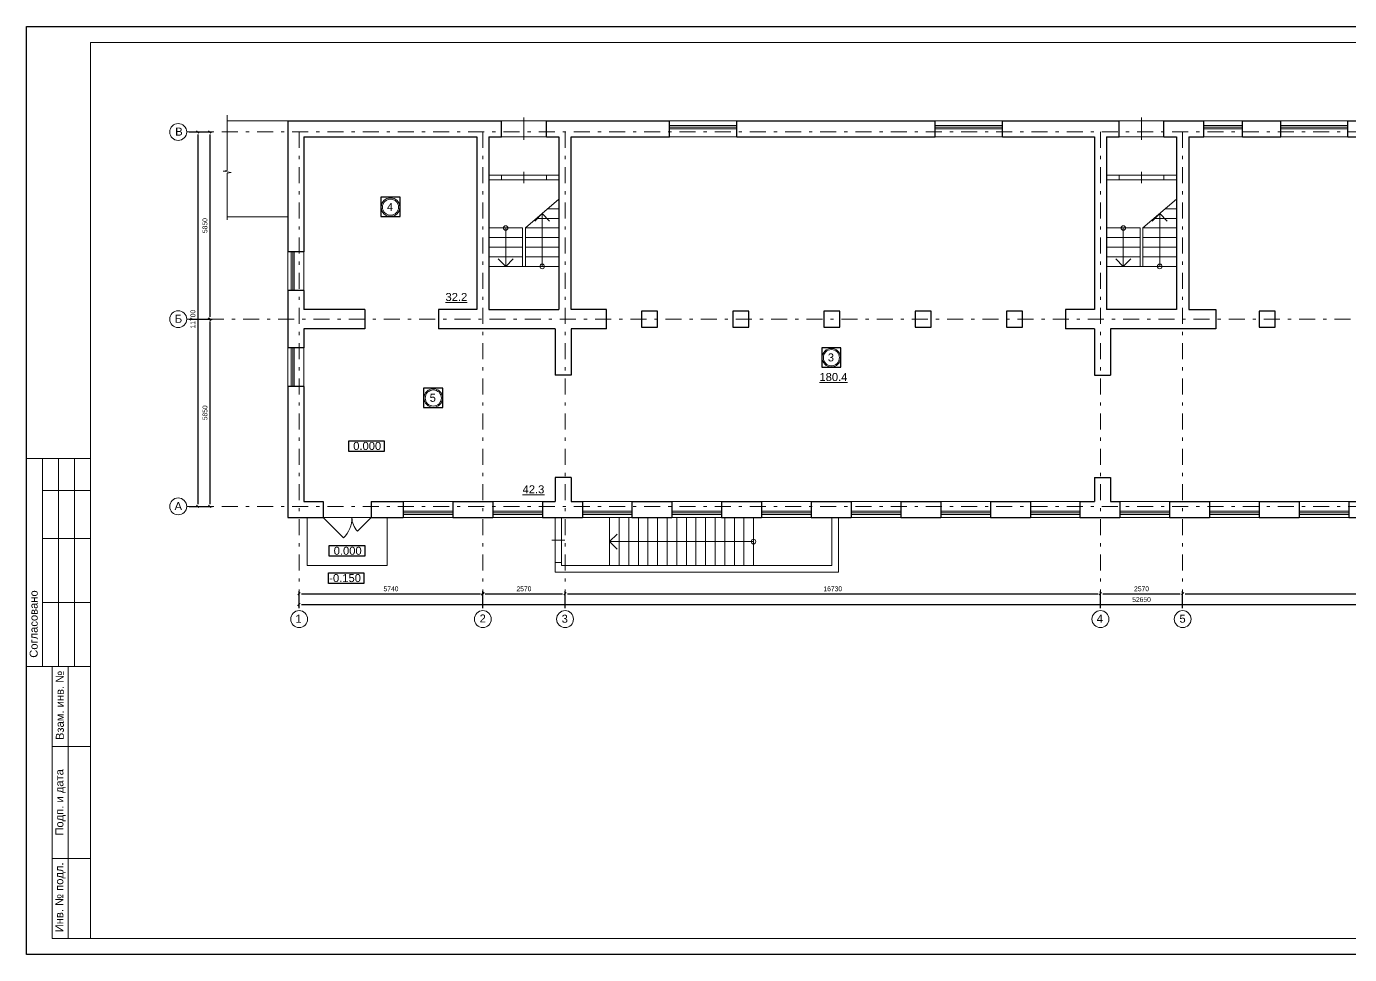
# Model space of a CAD drawing. Header units: metres. Extents: x 0 to 82, y 0 to 29.
# Drawn here: x 0 to 41.35, y 0 to 29 of the extents above; entities that cross this region are included whole.
import ezdxf
from ezdxf.enums import TextEntityAlignment as Align

# ---------------------------------------------------------------- set-up
doc = ezdxf.new("R2010")
doc.units = ezdxf.units.M
doc.header["$MEASUREMENT"] = 0
doc.linetypes.add('( Dashdot )', pattern=[1.001, 0.5, -0.25, 0.001, -0.25])
doc.linetypes.add('DGN Style 3', pattern=[55.399213, 39.570866, -15.828346])
doc.layers.get('Defpoints').update_dxf_attribs({"lineweight": 0})
doc.layers.add('Level 50', color=7, linetype='Continuous', lineweight=0)
doc.layers.add('Level 63', color=7, linetype='Continuous', lineweight=0)
doc.layers.add('YOLO_FRAME', color=1, linetype='Continuous')
doc.layers.add('YOLO_TABLE', color=1, linetype='Continuous')
doc.styles.get("Standard").update_dxf_attribs({"font": 'times.ttf'})
doc.styles.add('Style-Arial', font='arial.ttf')
doc.dimstyles.get("Standard").update_dxf_attribs({"dimtxt": 0.18, "dimasz": 0.18, "dimexe": 0.18, "dimexo": 0.0625, "dimgap": 0.09, "dimtad": 0, "dimtih": 1, "dimtoh": 1, "dimdec": 4, "dimzin": 0, "dimdsep": 46, "dimtxsty": 'STANDARD', "dimcen": 0.09, "dimadec": 0, "dimazin": 0, "dimtfac": 1, "dimtdec": 4, "dimtofl": 0, "dimtmove": 0, "dimatfit": 3, "dimfxl": 1, "dimtolj": 1, "dimtzin": 0, "dimarcsym": 0})

# ---------------------------------------------------------------- blocks, each defined once
blk = doc.blocks.new('_Oblique-1')
at = {"color": 0, "linetype": 'ByBlock', "lineweight": -2}
blk.add_line((0.5, 0.5), (-0.5, -0.5), dxfattribs=at)
blk = doc.blocks.new('*D37')
at = {"color": 0, "linetype": 'Continuous', "lineweight": -2, "transparency": 16777216}
for p, q in [((5.082, 25.703), (5.428, 25.703)), ((5.353, 25.628), (5.353, 14.078)), ((5.082, 14.003), (5.428, 14.003))]:
    blk.add_line(p, q, dxfattribs=at)
at = {"layer": 'Defpoints', "color": 0, "linetype": 'Continuous', "transparency": 16777216}
for p in [(5.007, 25.703), (5.007, 14.003), (5.353, 14.003)]:
    blk.add_point(p, dxfattribs=at)
at = {"color": 0, "linetype": 'Continuous', "lineweight": -2, "transparency": 16777216, "xscale": 0.075, "yscale": 0.075, "zscale": 0.075}
for p, rotation in [((5.353, 25.703), 90), ((5.353, 14.003), 270)]:
    blk.add_blockref('_Oblique-1', p, dxfattribs=dict(at, rotation=rotation))
at = {"color": 0, "linetype": 'Continuous', "lineweight": 0, "transparency": 16777216, "insert": (5.202, 19.853), "char_height": 0.15, "attachment_point": 5, "rotation": 90, "style": 'Style-Arial'}
blk.add_mtext('\\A1;11700', dxfattribs=at)
blk = doc.blocks.new('*D38')
at = {"color": 0, "linetype": 'Continuous', "lineweight": -2, "transparency": 16777216}
for p, q in [((5.082, 25.703), (5.804, 25.703)), ((5.729, 25.628), (5.729, 19.928)), ((5.082, 19.853), (5.804, 19.853))]:
    blk.add_line(p, q, dxfattribs=at)
at = {"layer": 'Defpoints', "color": 0, "linetype": 'Continuous', "transparency": 16777216}
for p in [(5.007, 25.703), (5.007, 19.853), (5.729, 19.853)]:
    blk.add_point(p, dxfattribs=at)
at = {"color": 0, "linetype": 'Continuous', "lineweight": -2, "transparency": 16777216, "xscale": 0.075, "yscale": 0.075, "zscale": 0.075}
for p, rotation in [((5.729, 25.703), 90), ((5.729, 19.853), 270)]:
    blk.add_blockref('_Oblique-1', p, dxfattribs=dict(at, rotation=rotation))
at = {"color": 0, "linetype": 'Continuous', "lineweight": 0, "transparency": 16777216, "insert": (5.578, 22.778), "char_height": 0.15, "attachment_point": 5, "rotation": 90, "style": 'Style-Arial'}
blk.add_mtext('\\A1;5850', dxfattribs=at)
blk = doc.blocks.new('*D39')
at = {"color": 0, "linetype": 'Continuous', "lineweight": -2, "transparency": 16777216}
for p, q in [((8.521, 10.82), (8.521, 11.013)), ((8.596, 10.938), (61.096, 10.938)), ((61.171, 10.82), (61.171, 11.013))]:
    blk.add_line(p, q, dxfattribs=at)
at = {"layer": 'Defpoints', "color": 0, "linetype": 'Continuous', "transparency": 16777216}
for p in [(61.171, 10.938), (8.521, 10.745), (61.171, 10.745)]:
    blk.add_point(p, dxfattribs=at)
at = {"color": 0, "linetype": 'Continuous', "lineweight": -2, "transparency": 16777216, "xscale": 0.075, "yscale": 0.075, "zscale": 0.075, "rotation": 180}
blk.add_blockref('_Oblique-1', (8.521, 10.938), dxfattribs=at)
at = {"color": 0, "linetype": 'Continuous', "lineweight": -2, "transparency": 16777216, "xscale": 0.075, "yscale": 0.075, "zscale": 0.075}
blk.add_blockref('_Oblique-1', (61.171, 10.938), dxfattribs=at)
at = {"color": 0, "linetype": 'Continuous', "lineweight": 0, "transparency": 16777216, "insert": (34.846, 11.09), "char_height": 0.15, "attachment_point": 5, "style": 'Style-Arial'}
blk.add_mtext('\\A1;52650', dxfattribs=at)
blk = doc.blocks.new('*D40')
at = {"color": 0, "linetype": 'Continuous', "lineweight": -2, "transparency": 16777216}
for p, q in [((8.521, 10.82), (8.521, 11.35)), ((8.596, 11.275), (14.186, 11.275)), ((14.261, 10.82), (14.261, 11.35))]:
    blk.add_line(p, q, dxfattribs=at)
at = {"layer": 'Defpoints', "color": 0, "linetype": 'Continuous', "transparency": 16777216}
for p in [(14.261, 11.275), (8.521, 10.745), (14.261, 10.745)]:
    blk.add_point(p, dxfattribs=at)
at = {"color": 0, "linetype": 'Continuous', "lineweight": -2, "transparency": 16777216, "xscale": 0.075, "yscale": 0.075, "zscale": 0.075, "rotation": 180}
blk.add_blockref('_Oblique-1', (8.521, 11.275), dxfattribs=at)
at = {"color": 0, "linetype": 'Continuous', "lineweight": -2, "transparency": 16777216, "xscale": 0.075, "yscale": 0.075, "zscale": 0.075}
blk.add_blockref('_Oblique-1', (14.261, 11.275), dxfattribs=at)
at = {"color": 0, "linetype": 'Continuous', "lineweight": 0, "transparency": 16777216, "insert": (11.391, 11.427), "char_height": 0.15, "attachment_point": 5, "style": 'Style-Arial'}
blk.add_mtext('\\A1;5740', dxfattribs=at)
blk = doc.blocks.new('*D30')
at = {"color": 0, "linetype": 'Continuous', "lineweight": -2, "transparency": 16777216}
for p, q in [((5.082, 19.853), (5.804, 19.853)), ((5.729, 19.778), (5.729, 14.078)), ((5.082, 14.003), (5.804, 14.003))]:
    blk.add_line(p, q, dxfattribs=at)
at = {"layer": 'Defpoints', "color": 0, "linetype": 'Continuous', "transparency": 16777216}
for p in [(5.007, 19.853), (5.007, 14.003), (5.729, 14.003)]:
    blk.add_point(p, dxfattribs=at)
at = {"color": 0, "linetype": 'Continuous', "lineweight": -2, "transparency": 16777216, "xscale": 0.075, "yscale": 0.075, "zscale": 0.075}
for p, rotation in [((5.729, 19.853), 90), ((5.729, 14.003), 270)]:
    blk.add_blockref('_Oblique-1', p, dxfattribs=dict(at, rotation=rotation))
at = {"color": 0, "linetype": 'Continuous', "lineweight": 0, "transparency": 16777216, "insert": (5.578, 16.928), "char_height": 0.15, "attachment_point": 5, "rotation": 90, "style": 'Style-Arial'}
blk.add_mtext('\\A1;5850', dxfattribs=at)
blk = doc.blocks.new('*D31')
at = {"color": 0, "linetype": 'Continuous', "lineweight": -2, "transparency": 16777216}
for p, q in [((14.261, 10.82), (14.261, 11.35)), ((14.336, 11.275), (16.756, 11.275)), ((16.831, 10.82), (16.831, 11.35))]:
    blk.add_line(p, q, dxfattribs=at)
at = {"layer": 'Defpoints', "color": 0, "linetype": 'Continuous', "transparency": 16777216}
for p in [(16.831, 11.275), (14.261, 10.745), (16.831, 10.745)]:
    blk.add_point(p, dxfattribs=at)
at = {"color": 0, "linetype": 'Continuous', "lineweight": -2, "transparency": 16777216, "xscale": 0.075, "yscale": 0.075, "zscale": 0.075, "rotation": 180}
blk.add_blockref('_Oblique-1', (14.261, 11.275), dxfattribs=at)
at = {"color": 0, "linetype": 'Continuous', "lineweight": -2, "transparency": 16777216, "xscale": 0.075, "yscale": 0.075, "zscale": 0.075}
blk.add_blockref('_Oblique-1', (16.831, 11.275), dxfattribs=at)
at = {"color": 0, "linetype": 'Continuous', "lineweight": 0, "transparency": 16777216, "insert": (15.546, 11.427), "char_height": 0.15, "attachment_point": 5, "style": 'Style-Arial'}
blk.add_mtext('\\A1;2570', dxfattribs=at)
blk = doc.blocks.new('*D32')
at = {"color": 0, "linetype": 'Continuous', "lineweight": -2, "transparency": 16777216}
for p, q in [((16.831, 10.82), (16.831, 11.35)), ((16.906, 11.275), (33.486, 11.275)), ((33.561, 10.82), (33.561, 11.35))]:
    blk.add_line(p, q, dxfattribs=at)
at = {"layer": 'Defpoints', "color": 0, "linetype": 'Continuous', "transparency": 16777216}
for p in [(33.561, 11.275), (16.831, 10.745), (33.561, 10.745)]:
    blk.add_point(p, dxfattribs=at)
at = {"color": 0, "linetype": 'Continuous', "lineweight": -2, "transparency": 16777216, "xscale": 0.075, "yscale": 0.075, "zscale": 0.075, "rotation": 180}
blk.add_blockref('_Oblique-1', (16.831, 11.275), dxfattribs=at)
at = {"color": 0, "linetype": 'Continuous', "lineweight": -2, "transparency": 16777216, "xscale": 0.075, "yscale": 0.075, "zscale": 0.075}
blk.add_blockref('_Oblique-1', (33.561, 11.275), dxfattribs=at)
at = {"color": 0, "linetype": 'Continuous', "lineweight": 0, "transparency": 16777216, "insert": (25.196, 11.427), "char_height": 0.15, "attachment_point": 5, "style": 'Style-Arial'}
blk.add_mtext('\\A1;16730', dxfattribs=at)
blk = doc.blocks.new('*D33')
at = {"color": 0, "linetype": 'Continuous', "lineweight": -2, "transparency": 16777216}
for p, q in [((33.561, 10.82), (33.561, 11.35)), ((33.636, 11.275), (36.056, 11.275)), ((36.131, 10.82), (36.131, 11.35))]:
    blk.add_line(p, q, dxfattribs=at)
at = {"layer": 'Defpoints', "color": 0, "linetype": 'Continuous', "transparency": 16777216}
for p in [(36.131, 11.275), (33.561, 10.745), (36.131, 10.745)]:
    blk.add_point(p, dxfattribs=at)
at = {"color": 0, "linetype": 'Continuous', "lineweight": -2, "transparency": 16777216, "xscale": 0.075, "yscale": 0.075, "zscale": 0.075, "rotation": 180}
blk.add_blockref('_Oblique-1', (33.561, 11.275), dxfattribs=at)
at = {"color": 0, "linetype": 'Continuous', "lineweight": -2, "transparency": 16777216, "xscale": 0.075, "yscale": 0.075, "zscale": 0.075}
blk.add_blockref('_Oblique-1', (36.131, 11.275), dxfattribs=at)
at = {"color": 0, "linetype": 'Continuous', "lineweight": 0, "transparency": 16777216, "insert": (34.846, 11.427), "char_height": 0.15, "attachment_point": 5, "style": 'Style-Arial'}
blk.add_mtext('\\A1;2570', dxfattribs=at)
blk = doc.blocks.new('*D34')
at = {"color": 0, "linetype": 'Continuous', "lineweight": -2, "transparency": 16777216}
for p, q in [((36.131, 10.82), (36.131, 11.35)), ((36.206, 11.275), (52.736, 11.275)), ((52.811, 10.82), (52.811, 11.35))]:
    blk.add_line(p, q, dxfattribs=at)
at = {"layer": 'Defpoints', "color": 0, "linetype": 'Continuous', "transparency": 16777216}
for p in [(52.811, 11.275), (36.131, 10.745), (52.811, 10.745)]:
    blk.add_point(p, dxfattribs=at)
at = {"color": 0, "linetype": 'Continuous', "lineweight": -2, "transparency": 16777216, "xscale": 0.075, "yscale": 0.075, "zscale": 0.075, "rotation": 180}
blk.add_blockref('_Oblique-1', (36.131, 11.275), dxfattribs=at)
at = {"color": 0, "linetype": 'Continuous', "lineweight": -2, "transparency": 16777216, "xscale": 0.075, "yscale": 0.075, "zscale": 0.075}
blk.add_blockref('_Oblique-1', (52.811, 11.275), dxfattribs=at)
at = {"color": 0, "linetype": 'Continuous', "lineweight": 0, "transparency": 16777216, "insert": (44.471, 11.427), "char_height": 0.15, "attachment_point": 5, "style": 'Style-Arial'}
blk.add_mtext('\\A1;16680', dxfattribs=at)

msp = doc.modelspace()

# ---------------------------------------------------------------- linework, layer by layer
at = {"color": 7, "linetype": 'DGN Style 3', "lineweight": 0}
for p, q in [((8.17098845, 26.05288994), (6.27159399, 26.05288994)), ((8.17098845, 23.05288994), (6.27159399, 23.05288994))]:
    msp.add_line(p, q, dxfattribs=at)
at = {"color": 7, "linetype": 'Continuous', "lineweight": 30}
for p, q in [((8.17098845, 26.05288994), (14.84598845, 26.05288994)), ((8.17098845, 26.05288994), (8.17098845, 21.95288994)), ((14.84598845, 25.55288994), (14.84598845, 26.05288994)), ((16.24598845, 25.55288994), (16.24598845, 26.05288994)), ((16.24598845, 26.05288994), (20.09598845, 26.05288994)), ((20.09598845, 25.55288994), (20.09598845, 26.05288994)), ((22.19598845, 25.55288994), (22.19598845, 26.05288994)), ((22.19598845, 26.05288994), (28.39598845, 26.05288994)), ((28.39598845, 25.55288994), (28.39598845, 26.05288994)), ((30.49598845, 25.55288994), (30.49598845, 26.05288994)), ((30.49598845, 26.05288994), (34.14598845, 26.05288994)), ((34.14598845, 25.55288994), (34.14598845, 26.05288994)), ((35.54598845, 25.55288994), (35.54598845, 26.05288994)), ((35.54598845, 26.05288994), (36.79598845, 26.05288994)), ((36.79598845, 25.55288994), (36.79598845, 26.05288994)), ((37.99598845, 25.55288994), (37.99598845, 26.05288994)), ((37.99598845, 26.05288994), (39.19598845, 26.05288994)), ((39.19598845, 25.55288994), (39.19598845, 26.05288994)), ((41.29598845, 25.55288994), (41.29598845, 26.05288994)), ((41.29598845, 26.05288994), (45.09598845, 26.05288994)), ((8.67098845, 25.55288994), (14.07098845, 25.55288994)), ((8.67098845, 25.55288994), (8.67098845, 21.95288994)), ((14.07098845, 25.55288994), (14.07098845, 20.15288994)), ((14.45098845, 25.55288994), (14.45098845, 20.15288994)), ((14.45098845, 25.55288994), (14.84598845, 25.55288994)), ((16.24598845, 25.55288994), (16.64098845, 25.55288994)), ((16.64098845, 25.55288994), (16.64098845, 20.15288994)), ((17.02098845, 20.15288994), (17.02098845, 25.55288994)), ((17.02098845, 25.55288994), (20.09598845, 25.55288994)), ((22.19598845, 25.55288994), (28.39598845, 25.55288994)), ((30.49598845, 25.55288994), (33.37098845, 25.55288994)), ((33.37098845, 25.55288994), (33.37098845, 20.15288994)), ((33.75098845, 25.55288994), (33.75098845, 20.15288994)), ((33.75098845, 25.55288994), (34.14598845, 25.55288994)), ((35.54598845, 25.55288994), (35.94098845, 25.55288994)), ((35.94098845, 25.55288994), (35.94098845, 20.15288994)), ((36.32098845, 25.55288994), (36.32098845, 20.15288994)), ((36.32098845, 25.55288994), (36.79598845, 25.55288994)), ((37.99598845, 25.55288994), (39.19598845, 25.55288994)), ((41.29598845, 25.55288994), (45.09598845, 25.55288994)), ((8.67098845, 21.95288994), (8.17098845, 21.95288994)), ((8.67098845, 20.75288994), (8.17098845, 20.75288994)), ((8.17098845, 20.75288994), (8.17098845, 18.95288994)), ((8.67098845, 20.75288994), (8.67098845, 20.15288994)), ((10.57098845, 20.15288994), (8.67098845, 20.15288994)), ((10.57098845, 20.15288994), (10.57098845, 19.55288994)), ((12.87098845, 20.15288994), (12.87098845, 19.55288994)), ((14.07098845, 20.15288994), (12.87098845, 20.15288994)), ((14.45098845, 20.15288994), (16.64098845, 20.15288994)), ((18.12098845, 20.15288994), (17.02098845, 20.15288994)), ((18.12098845, 19.55288994), (18.12098845, 20.15288994)), ((33.37098845, 20.15288994), (32.47098845, 20.15288994)), ((32.47098845, 20.15288994), (32.47098845, 19.55288994)), ((35.94098845, 20.15288994), (33.75098845, 20.15288994)), ((36.32098845, 20.15288994), (37.17098845, 20.15288994)), ((37.17098845, 20.15288994), (37.17098845, 19.55288994)), ((8.67098845, 19.55288994), (8.67098845, 18.95288994)), ((10.57098845, 19.55288994), (8.67098845, 19.55288994)), ((16.52098845, 19.55288994), (12.87098845, 19.55288994)), ((16.52098845, 19.55288994), (16.52098845, 18.10288994)), ((18.12098845, 19.55288994), (17.02098845, 19.55288994)), ((17.02098845, 19.55288994), (17.02098845, 18.10288994)), ((33.37098845, 19.55288994), (32.47098845, 19.55288994)), ((33.37098845, 19.55288994), (33.37098845, 18.10288994)), ((33.87098845, 19.55288994), (33.87098845, 18.10288994)), ((37.17098845, 19.55288994), (33.87098845, 19.55288994)), ((8.67098845, 18.95288994), (8.17098845, 18.95288994)), ((17.02098845, 18.10288994), (16.52098845, 18.10288994)), ((33.37098845, 18.10288994), (33.87098845, 18.10288994)), ((8.67098845, 17.75288994), (8.17098845, 17.75288994)), ((8.17098845, 17.75288994), (8.17098845, 13.65288994)), ((8.67098845, 17.75288994), (8.67098845, 14.15288994)), ((17.02098845, 14.90288994), (16.52098845, 14.90288994)), ((16.52098845, 14.90288994), (16.52098845, 14.15288994)), ((17.02098845, 14.90288994), (17.02098845, 14.15288994)), ((33.37098845, 14.90288994), (33.87098845, 14.90288994)), ((33.37098845, 14.90288994), (33.37098845, 14.15288994)), ((33.87098845, 14.90288994), (33.87098845, 14.15288994)), ((8.67098845, 14.15288994), (9.27098845, 14.15288994)), ((9.27098845, 14.15288994), (9.27098845, 13.65288994)), ((10.77098845, 14.15288994), (10.77098845, 13.65288994)), ((10.77098845, 14.15288994), (11.77098845, 14.15288994)), ((11.77098845, 14.15288994), (11.77098845, 13.65288994)), ((13.32098845, 14.15288994), (14.57098845, 14.15288994)), ((13.32098845, 14.15288994), (13.32098845, 13.65288994)), ((14.57098845, 14.15288994), (14.57098845, 13.65288994)), ((16.12098845, 14.15288994), (16.52098845, 14.15288994)), ((16.12098845, 14.15288994), (16.12098845, 13.65288994)), ((17.02098845, 14.15288994), (17.37098845, 14.15288994)), ((17.37098845, 14.15288994), (17.37098845, 13.65288994)), ((18.92098845, 14.15288994), (20.17098845, 14.15288994)), ((18.92098845, 14.15288994), (18.92098845, 13.65288994)), ((20.17098845, 14.15288994), (20.17098845, 13.65288994)), ((21.72098845, 14.15288994), (22.97098845, 14.15288994)), ((21.72098845, 14.15288994), (21.72098845, 13.65288994)), ((22.97098845, 14.15288994), (22.97098845, 13.65288994)), ((24.52098845, 14.15288994), (25.77098845, 14.15288994)), ((24.52098845, 14.15288994), (24.52098845, 13.65288994)), ((25.77098845, 14.15288994), (25.77098845, 13.65288994)), ((27.32098845, 14.15288994), (28.57098845, 14.15288994)), ((27.32098845, 14.15288994), (27.32098845, 13.65288994)), ((28.57098845, 14.15288994), (28.57098845, 13.65288994)), ((30.12098845, 14.15288994), (31.37098845, 14.15288994)), ((30.12098845, 14.15288994), (30.12098845, 13.65288994)), ((31.37098845, 14.15288994), (31.37098845, 13.65288994)), ((32.92098845, 14.15288994), (33.37098845, 14.15288994)), ((32.92098845, 14.15288994), (32.92098845, 13.65288994)), ((33.87098845, 14.15288994), (34.17098845, 14.15288994)), ((34.17098845, 14.15288994), (34.17098845, 13.65288994)), ((35.72098845, 14.15288994), (36.97098845, 14.15288994)), ((35.72098845, 14.15288994), (35.72098845, 13.65288994)), ((36.97098845, 14.15288994), (36.97098845, 13.65288994)), ((38.52098845, 14.15288994), (39.77098845, 14.15288994)), ((38.52098845, 14.15288994), (38.52098845, 13.65288994)), ((39.77098845, 14.15288994), (39.77098845, 13.65288994)), ((41.32098845, 14.15288994), (42.57098845, 14.15288994)), ((41.32098845, 14.15288994), (41.32098845, 13.65288994)), ((8.17098845, 13.65288994), (9.27098845, 13.65288994)), ((10.77098845, 13.65288994), (11.77098845, 13.65288994)), ((13.32098845, 13.65288994), (14.57098845, 13.65288994)), ((16.12098845, 13.65288994), (17.37098845, 13.65288994)), ((18.92098845, 13.65288994), (20.17098845, 13.65288994)), ((21.72098845, 13.65288994), (22.97098845, 13.65288994)), ((24.52098845, 13.65288994), (25.77098845, 13.65288994)), ((27.32098845, 13.65288994), (28.57098845, 13.65288994)), ((30.12098845, 13.65288994), (31.37098845, 13.65288994)), ((32.92098845, 13.65288994), (34.17098845, 13.65288994)), ((35.72098845, 13.65288994), (36.97098845, 13.65288994)), ((38.52098845, 13.65288994), (39.77098845, 13.65288994)), ((41.32098845, 13.65288994), (42.57098845, 13.65288994))]:
    msp.add_line(p, q, dxfattribs=at)
at = {"color": 7, "linetype": 'Continuous', "lineweight": 0}
for p, q in [((15.54598845, 25.45288994), (15.54598845, 26.15288994)), ((34.84598845, 25.45288994), (34.84598845, 26.15288994)), ((20.09598845, 25.90288994), (22.19598845, 25.90288994)), ((20.09598845, 25.85288994), (22.19598845, 25.85288994)), ((20.09598845, 25.80288994), (22.19598845, 25.80288994)), ((28.39598845, 25.90288994), (30.49598845, 25.90288994)), ((28.39598845, 25.85288994), (30.49598845, 25.85288994)), ((28.39598845, 25.80288994), (30.49598845, 25.80288994)), ((36.79598845, 25.90288994), (37.99598845, 25.90288994)), ((36.79598845, 25.85288994), (37.99598845, 25.85288994)), ((36.79598845, 25.80288994), (37.99598845, 25.80288994)), ((15.54598845, 24.45288994), (15.54598845, 24.10288994)), ((34.84598845, 24.45288994), (34.84598845, 24.10288994)), ((15.59098845, 22.70288994), (16.64098845, 23.60288994)), ((34.89098845, 22.70288994), (35.94098845, 23.60288994)), ((16.29098845, 23.30288994), (16.64098845, 23.30288994)), ((35.59098845, 23.30288994), (35.94098845, 23.30288994)), ((15.88212485, 22.91902634), (16.11598845, 23.15288994)), ((15.94098845, 23.00288994), (16.64098845, 23.00288994)), ((16.11598845, 21.50288994), (16.11598845, 23.15288994)), ((16.34985204, 22.91902634), (16.11598845, 23.15288994)), ((35.18212485, 22.91902634), (35.41598845, 23.15288994)), ((35.24098845, 23.00288994), (35.94098845, 23.00288994)), ((35.41598845, 21.50288994), (35.41598845, 23.15288994)), ((35.64985204, 22.91902634), (35.41598845, 23.15288994)), ((14.45098845, 22.70288994), (15.50098845, 22.70288994)), ((14.45098845, 22.40288994), (15.50098845, 22.40288994)), ((14.97598845, 22.70288994), (14.97598845, 21.50288994)), ((15.50098845, 22.70288994), (15.50098845, 21.50288994)), ((15.59098845, 22.70288994), (15.59098845, 21.50288994)), ((15.59098845, 22.70288994), (16.64098845, 22.70288994)), ((15.59098845, 22.40288994), (16.64098845, 22.40288994)), ((33.75098845, 22.70288994), (34.80098845, 22.70288994)), ((33.75098845, 22.40288994), (34.80098845, 22.40288994)), ((34.27598845, 22.70288994), (34.27598845, 21.50288994)), ((34.80098845, 22.70288994), (34.80098845, 21.50288994)), ((34.89098845, 22.70288994), (34.89098845, 21.50288994)), ((34.89098845, 22.70288994), (35.94098845, 22.70288994)), ((34.89098845, 22.40288994), (35.94098845, 22.40288994)), ((8.27098845, 21.95288994), (8.27098845, 20.75288994)), ((8.32098845, 21.95288994), (8.32098845, 20.75288994)), ((8.37098845, 21.95288994), (8.37098845, 20.75288994)), ((14.45098845, 22.10288994), (15.50098845, 22.10288994)), ((15.59098845, 22.10288994), (16.64098845, 22.10288994)), ((33.75098845, 22.10288994), (34.80098845, 22.10288994)), ((34.89098845, 22.10288994), (35.94098845, 22.10288994)), ((14.45098845, 21.80288994), (15.50098845, 21.80288994)), ((14.45098845, 21.50288994), (16.64098845, 21.50288994)), ((14.74212485, 21.73675353), (14.97598845, 21.50288994)), ((15.20985204, 21.73675353), (14.97598845, 21.50288994)), ((15.59098845, 21.80288994), (16.64098845, 21.80288994)), ((33.75098845, 21.80288994), (34.80098845, 21.80288994)), ((33.75098845, 21.50288994), (35.94098845, 21.50288994)), ((34.04212485, 21.73675353), (34.27598845, 21.50288994)), ((34.50985204, 21.73675353), (34.27598845, 21.50288994)), ((34.89098845, 21.80288994), (35.94098845, 21.80288994)), ((8.27098845, 18.95288994), (8.27098845, 17.75288994)), ((8.32098845, 18.95288994), (8.32098845, 17.75288994)), ((8.37098845, 18.95288994), (8.37098845, 17.75288994)), ((9.27098845, 13.65288994), (10.77098845, 13.65288994)), ((11.77098845, 13.85288994), (13.32098845, 13.85288994)), ((11.77098845, 13.80288994), (13.32098845, 13.80288994)), ((11.77098845, 13.75288994), (13.32098845, 13.75288994)), ((14.57098845, 13.85288994), (16.12098845, 13.85288994)), ((14.57098845, 13.80288994), (16.12098845, 13.80288994)), ((14.57098845, 13.75288994), (16.12098845, 13.75288994)), ((16.52098845, 12.25288994), (16.52098845, 13.65288994)), ((16.72098845, 12.25288994), (16.72098845, 13.65288994)), ((17.37098845, 13.85288994), (18.92098845, 13.85288994)), ((17.37098845, 13.80288994), (18.92098845, 13.80288994)), ((17.37098845, 13.75288994), (18.92098845, 13.75288994)), ((18.52098845, 12.15288994), (18.52098845, 13.65288994)), ((18.82098845, 12.15288994), (18.82098845, 13.65288994)), ((19.12098845, 12.15288994), (19.12098845, 13.65288994)), ((19.42098845, 12.15288994), (19.42098845, 13.65288994)), ((19.72098845, 12.15288994), (19.72098845, 13.65288994)), ((20.02098845, 12.15288994), (20.02098845, 13.65288994)), ((20.17098845, 13.85288994), (21.72098845, 13.85288994)), ((20.17098845, 13.80288994), (21.72098845, 13.80288994)), ((20.17098845, 13.75288994), (21.72098845, 13.75288994)), ((20.32098845, 12.15288994), (20.32098845, 13.65288994)), ((20.62098845, 12.15288994), (20.62098845, 13.65288994)), ((20.92098845, 12.15288994), (20.92098845, 13.65288994)), ((21.22098845, 12.15288994), (21.22098845, 13.65288994)), ((21.52098845, 12.15288994), (21.52098845, 13.65288994)), ((21.82098845, 12.15288994), (21.82098845, 13.65288994)), ((22.12098845, 12.15288994), (22.12098845, 13.65288994)), ((22.42098845, 12.15288994), (22.42098845, 13.65288994)), ((22.97098845, 13.85288994), (24.52098845, 13.85288994)), ((22.97098845, 13.80288994), (24.52098845, 13.80288994)), ((22.97098845, 13.75288994), (24.52098845, 13.75288994)), ((25.77098845, 13.85288994), (27.32098845, 13.85288994)), ((25.77098845, 13.80288994), (27.32098845, 13.80288994)), ((25.77098845, 13.75288994), (27.32098845, 13.75288994)), ((28.57098845, 13.85288994), (30.12098845, 13.85288994)), ((28.57098845, 13.80288994), (30.12098845, 13.80288994)), ((28.57098845, 13.75288994), (30.12098845, 13.75288994)), ((31.37098845, 13.85288994), (32.92098845, 13.85288994)), ((31.37098845, 13.80288994), (32.92098845, 13.80288994)), ((31.37098845, 13.75288994), (32.92098845, 13.75288994)), ((34.17098845, 13.85288994), (35.72098845, 13.85288994)), ((34.17098845, 13.80288994), (35.72098845, 13.80288994)), ((34.17098845, 13.75288994), (35.72098845, 13.75288994)), ((36.97098845, 13.85288994), (38.52098845, 13.85288994)), ((36.97098845, 13.80288994), (38.52098845, 13.80288994)), ((36.97098845, 13.75288994), (38.52098845, 13.75288994)), ((39.77098845, 13.85288994), (41.32098845, 13.85288994)), ((39.77098845, 13.80288994), (41.32098845, 13.80288994)), ((39.77098845, 13.75288994), (41.32098845, 13.75288994)), ((16.42098845, 12.95288994), (16.82098845, 12.95288994)), ((18.45485204, 13.13675353), (18.22098845, 12.90288994)), ((22.72098845, 12.90288994), (18.22098845, 12.90288994)), ((18.45485204, 12.66902634), (18.22098845, 12.90288994))]:
    msp.add_line(p, q, dxfattribs=at)
at = {"color": 1, "linetype": '( Dashdot )', "lineweight": 0}
for p, q in [((5.00688167, 25.70288994), (61.17098845, 25.70288994)), ((8.52098845, 25.70288994), (8.52098845, 10.74504521)), ((14.26098845, 25.70288994), (14.26098845, 10.74504521)), ((16.83098845, 25.70288994), (16.83098845, 10.74504521)), ((33.56098845, 25.70288994), (33.56098845, 10.74504521)), ((36.13098845, 25.70288994), (36.13098845, 10.74504521)), ((61.17098845, 19.85288994), (5.00688167, 19.85288994)), ((5.00688167, 14.00288994), (61.17098845, 14.00288994))]:
    msp.add_line(p, q, dxfattribs=at)
at = {"color": 7, "linetype": 'Continuous', "lineweight": 0, "extrusion": (0, 0, -1)}
for p, q in [((41.29598845, 25.90288994), (39.19598845, 25.90288994)), ((41.29598845, 25.85288994), (39.19598845, 25.85288994)), ((41.29598845, 25.80288994), (39.19598845, 25.80288994))]:
    msp.add_line(p, q, dxfattribs=at)
at = {"color": 7, "linetype": 'Continuous', "lineweight": 13}
for p, q in [((14.45098845, 24.35288994), (14.84598845, 24.35288994)), ((14.45098845, 24.20288994), (14.84598845, 24.20288994)), ((14.84598845, 24.35288994), (14.84598845, 24.20288994)), ((16.24598845, 24.35288994), (16.24598845, 24.20288994)), ((16.24598845, 24.35288994), (16.64098845, 24.35288994)), ((16.24598845, 24.20288994), (16.64098845, 24.20288994)), ((33.75098845, 24.35288994), (34.14598845, 24.35288994)), ((33.75098845, 24.20288994), (34.14598845, 24.20288994)), ((34.14598845, 24.35288994), (34.14598845, 24.20288994)), ((35.54598845, 24.35288994), (35.54598845, 24.20288994)), ((35.54598845, 24.35288994), (35.94098845, 24.35288994)), ((35.54598845, 24.20288994), (35.94098845, 24.20288994)), ((9.27098845, 13.65288994), (9.90738455, 13.01649383)), ((10.77098845, 13.65288994), (10.34672438, 13.22862587)), ((18.22098845, 12.15288994), (18.22098845, 13.65288994)), ((22.72098845, 12.15288994), (22.72098845, 13.65288994)), ((25.17098845, 13.65288994), (25.17098845, 12.15288994)), ((25.37098845, 13.65288994), (25.37098845, 11.95288994)), ((16.52098845, 12.25288994), (16.52098845, 11.95288994)), ((16.52098845, 12.25288994), (16.72098845, 12.25288994)), ((16.72098845, 12.25288994), (16.72098845, 12.15288994)), ((16.72098845, 12.15288994), (25.17098845, 12.15288994)), ((16.52098845, 11.95288994), (25.37098845, 11.95288994))]:
    msp.add_line(p, q, dxfattribs=at)
at = {"color": 7, "linetype": 'Continuous', "lineweight": 0, "flags": 128}
msp.add_lwpolyline([(6.27159399, 22.95247279), (6.27159399, 24.41731787), (6.39284752, 24.43905202), (6.15034047, 24.4772488), (6.27159399, 24.49898294), (6.27159399, 26.22498548)], dxfattribs=at)
for points in [[(14.84598845, 26.05288994), (16.24598845, 26.05288994), (16.24598845, 25.55288994), (14.84598845, 25.55288994), (14.84598845, 26.05288994)], [(20.09598845, 26.05288994), (22.19598845, 26.05288994), (22.19598845, 25.55288994), (20.09598845, 25.55288994), (20.09598845, 26.05288994)], [(28.39598845, 26.05288994), (30.49598845, 26.05288994), (30.49598845, 25.55288994), (28.39598845, 25.55288994), (28.39598845, 26.05288994)], [(34.14598845, 26.05288994), (35.54598845, 26.05288994), (35.54598845, 25.55288994), (34.14598845, 25.55288994), (34.14598845, 26.05288994)], [(36.79598845, 26.05288994), (37.99598845, 26.05288994), (37.99598845, 25.55288994), (36.79598845, 25.55288994), (36.79598845, 26.05288994)], [(41.29598845, 26.05288994), (39.19598845, 26.05288994), (39.19598845, 25.55288994), (41.29598845, 25.55288994), (41.29598845, 26.05288994)], [(14.84598845, 24.35288994), (16.24598845, 24.35288994), (16.24598845, 24.20288994), (14.84598845, 24.20288994), (14.84598845, 24.35288994)], [(34.14598845, 24.35288994), (35.54598845, 24.35288994), (35.54598845, 24.20288994), (34.14598845, 24.20288994), (34.14598845, 24.35288994)], [(8.17098845, 21.95288994), (8.67098845, 21.95288994), (8.67098845, 20.75288994), (8.17098845, 20.75288994), (8.17098845, 21.95288994)], [(8.17098845, 18.95288994), (8.67098845, 18.95288994), (8.67098845, 17.75288994), (8.17098845, 17.75288994), (8.17098845, 18.95288994)], [(11.77098845, 14.15288994), (13.32098845, 14.15288994), (13.32098845, 13.65288994), (11.77098845, 13.65288994), (11.77098845, 14.15288994)], [(14.57098845, 14.15288994), (16.12098845, 14.15288994), (16.12098845, 13.65288994), (14.57098845, 13.65288994), (14.57098845, 14.15288994)], [(17.37098845, 14.15288994), (18.92098845, 14.15288994), (18.92098845, 13.65288994), (17.37098845, 13.65288994), (17.37098845, 14.15288994)], [(20.17098845, 14.15288994), (21.72098845, 14.15288994), (21.72098845, 13.65288994), (20.17098845, 13.65288994), (20.17098845, 14.15288994)], [(22.97098845, 14.15288994), (24.52098845, 14.15288994), (24.52098845, 13.65288994), (22.97098845, 13.65288994), (22.97098845, 14.15288994)], [(25.77098845, 14.15288994), (27.32098845, 14.15288994), (27.32098845, 13.65288994), (25.77098845, 13.65288994), (25.77098845, 14.15288994)], [(28.57098845, 14.15288994), (30.12098845, 14.15288994), (30.12098845, 13.65288994), (28.57098845, 13.65288994), (28.57098845, 14.15288994)], [(31.37098845, 14.15288994), (32.92098845, 14.15288994), (32.92098845, 13.65288994), (31.37098845, 13.65288994), (31.37098845, 14.15288994)], [(34.17098845, 14.15288994), (35.72098845, 14.15288994), (35.72098845, 13.65288994), (34.17098845, 13.65288994), (34.17098845, 14.15288994)], [(36.97098845, 14.15288994), (38.52098845, 14.15288994), (38.52098845, 13.65288994), (36.97098845, 13.65288994), (36.97098845, 14.15288994)], [(39.77098845, 14.15288994), (41.32098845, 14.15288994), (41.32098845, 13.65288994), (39.77098845, 13.65288994), (39.77098845, 14.15288994)]]:
    msp.add_lwpolyline(points, close=True, dxfattribs=at)
at = {"color": 7, "linetype": 'Continuous', "lineweight": 30, "flags": 128}
for points in [[(19.22098845, 20.10288994), (19.22098845, 19.60288994), (19.72098845, 19.60288994), (19.72098845, 20.10288994), (19.22098845, 20.10288994)], [(22.07098845, 20.10288994), (22.07098845, 19.60288994), (22.57098845, 19.60288994), (22.57098845, 20.10288994), (22.07098845, 20.10288994)], [(24.92098845, 20.10288994), (24.92098845, 19.60288994), (25.42098845, 19.60288994), (25.42098845, 20.10288994), (24.92098845, 20.10288994)], [(27.77098845, 20.10288994), (27.77098845, 19.60288994), (28.27098845, 19.60288994), (28.27098845, 20.10288994), (27.77098845, 20.10288994)], [(30.62098845, 20.10288994), (30.62098845, 19.60288994), (31.12098845, 19.60288994), (31.12098845, 20.10288994), (30.62098845, 20.10288994)], [(38.52098845, 20.10288994), (38.52098845, 19.60288994), (39.02098845, 19.60288994), (39.02098845, 20.10288994), (38.52098845, 20.10288994)]]:
    msp.add_lwpolyline(points, close=True, dxfattribs=at)
for points in [[(10.07085238, 16.05344555), (11.18150657, 16.05344555), (11.18150657, 15.71783497), (10.07085238, 15.71783497)], [(9.46097549, 12.77871748), (10.57162969, 12.77871748), (10.57162969, 12.4431069), (9.46097549, 12.4431069)], [(9.43522264, 11.92518476), (10.54587683, 11.92518476), (10.54587683, 11.58957419), (9.43522264, 11.58957419)]]:
    msp.add_lwpolyline(points, close=True)
at = {"color": 7, "linetype": 'Continuous', "lineweight": 13, "flags": 128}
msp.add_lwpolyline([(8.77098845, 13.65288994), (11.27098845, 13.65288994), (11.27098845, 12.15288994), (8.77098845, 12.15288994), (8.77098845, 13.65288994)], close=True, dxfattribs=at)
at = {"color": 7, "linetype": 'Continuous', "lineweight": 13}
for centre, radius in [((4.74352622, 25.70288994), 0.26335544), ((11.37703506, 23.35367692), 0.29061953), ((11.37703506, 23.35367692), 0.25201344), ((4.74352622, 19.85288994), 0.26335544), ((25.15473681, 18.65108428), 0.29061953), ((25.15473681, 18.65108428), 0.25201344), ((12.71366564, 17.38927414), 0.29061953), ((12.71366564, 17.38927414), 0.25201344), ((4.74352622, 14.00288994), 0.26335544), ((8.52098845, 10.48168976), 0.26335544), ((14.26098845, 10.48168976), 0.26335544), ((16.83098845, 10.48168976), 0.26335544), ((33.56098845, 10.48168976), 0.26335544), ((36.13098845, 10.48168976), 0.26335544)]:
    msp.add_circle(centre, radius, dxfattribs=at)
at = {"color": 7, "linetype": 'Continuous', "lineweight": 0}
for centre in [(14.97598845, 22.70288994), (34.27598845, 22.70288994), (16.11598845, 21.50288994), (35.41598845, 21.50288994), (22.72098845, 12.90288994)]:
    msp.add_circle(centre, 0.07198291, dxfattribs=at)
for centre, radius, start, end in [((9.27098845, 13.65288994), 0.9, 315, 0), ((10.77098845, 13.65288994), 0.6, 180, 225)]:
    msp.add_arc(centre, radius, start, end, dxfattribs=at)
at = {"layer": 'Level 50', "color": 7, "linetype": 'Continuous', "lineweight": 0}
for p, q in [((0.00006174, 28.99995266), (82.00006174, 28.99995266)), ((0.00006174, -0.00004734), (0.00006174, 28.99995266)), ((82.00006174, -0.00004734), (0.00006174, -0.00004734))]:
    msp.add_line(p, q, dxfattribs=at)
at = {"layer": 'Level 50', "color": 7, "linetype": 'Continuous', "lineweight": 13}
for p, q in [((2.00006174, 28.49995266), (81.50006174, 28.49995266)), ((2.00006174, 28.49995266), (2.00006174, 0.49995266)), ((1.56112769, 0.49995266), (81.50006174, 0.49995266))]:
    msp.add_line(p, q, dxfattribs=at)
at = {"layer": 'Level 63', "color": 7, "linetype": 'Continuous', "lineweight": 13}
for p, q in [((0.00006174, 15.49995266), (2.00006174, 15.49995266)), ((0.00006174, 15.49995266), (0.00006174, 8.99995266)), ((0.50006174, 15.49995266), (0.50006174, 8.99995266)), ((1.00006174, 15.49995266), (1.00006174, 8.99995266)), ((1.50006174, 15.49995266), (1.50006174, 8.99995266)), ((0.50006174, 14.49995266), (2.00006174, 14.49995266)), ((0.50006174, 12.99995266), (2.00006174, 12.99995266)), ((0.50006174, 10.99995266), (2.00006174, 10.99995266)), ((0.00006174, 8.99995266), (2.00006174, 8.99995266)), ((0.80006174, 0.49995266), (0.80006174, 8.99995266)), ((1.30006174, 0.49995266), (1.30006174, 8.99995266)), ((0.80006174, 6.49995266), (2.00006174, 6.49995266)), ((0.80006174, 2.99995266), (2.00006174, 2.99995266)), ((2.00006174, 0.49995266), (0.80006174, 0.49995266))]:
    msp.add_line(p, q, dxfattribs=at)
at = {"layer": 'YOLO_FRAME'}
msp.add_lwpolyline([(0.00006174, 28.99995266), (82.00006174, 28.99995266), (82.00006174, -0.00004734), (0.00006174, -0.00004734)], close=True, dxfattribs=at)
at = {"layer": 'YOLO_TABLE'}
for points in [[(11.07335231, 23.06133245), (11.67373124, 23.06133245), (11.67373124, 23.6614208), (11.07335231, 23.6614208)], [(24.85105406, 18.35873981), (25.45143298, 18.35873981), (25.45143298, 18.95882816), (24.85105406, 18.95882816)], [(12.40998288, 17.09692967), (13.01036181, 17.09692967), (13.01036181, 17.69701802), (12.40998288, 17.69701802)], [(10.07085238, 16.05344555), (11.18150657, 16.05344555), (11.18150657, 15.71783497), (10.07085238, 15.71783497), (10.07085238, 16.05344555)], [(9.46097549, 12.77871748), (10.57162969, 12.77871748), (10.57162969, 12.4431069), (9.46097549, 12.4431069), (9.46097549, 12.77871748)], [(9.43522264, 11.92518476), (10.54587683, 11.92518476), (10.54587683, 11.58957419), (9.43522264, 11.58957419), (9.43522264, 11.92518476)]]:
    msp.add_lwpolyline(points, close=True, dxfattribs=at)

# ---------------------------------------------------------------- texts
at = {"color": 7, "linetype": 'Continuous', "lineweight": 30, "style": 'Style-Arial'}
for s, p in [('В', (4.64949346, 25.83960309)), ('Б', (4.63735719, 19.98960309)), ('А', (4.62764817, 14.13960309)), ('1', (8.40511039, 10.61840291)), ('2', (14.16175443, 10.62633618)), ('3', (16.72416837, 10.61840291)), ('4', (33.44511039, 10.61840291)), ('5', (36.03016928, 10.61840291))]:
    msp.add_text(s, height=0.25, dxfattribs=at).set_placement(p, align=Align.TOP_LEFT)
at = {"color": 7, "linetype": 'Continuous', "lineweight": 13, "style": 'Style-Arial'}
for s, p in [('4', (11.26434218, 23.48642655)), ('3', (25.04204393, 18.78383391)), ('5', (12.60097276, 17.52202378)), ('0.000', (10.2110447, 16.01713143)), ('0.000', (9.60116782, 12.74240336)), ('-0.150', (9.46272125, 11.88887065))]:
    msp.add_text(s, height=0.25, dxfattribs=at).set_placement(p, align=Align.TOP_LEFT)
at = {"color": 7, "linetype": 'Continuous', "lineweight": 13, "char_height": 0.25, "attachment_point": 1, "line_spacing_factor": 0.6, "style": 'Style-Arial'}
for s, insert in [('\\L32.2', (13.09500561, 20.67220562)), ('\\L180.4', (24.78065054, 18.1706647)), ('\\L42.3', (15.50391403, 14.66088286))]:
    msp.add_mtext(s, dxfattribs=dict(at, insert=insert))
at = {"layer": 'Level 63', "color": 7, "linetype": 'Continuous', "lineweight": 0, "style": 'Style-Arial'}
for s, p in [('Согласовано', (0.22445655, 10.32737453)), ('Взам. инв. №', (1.04274068, 7.78431286)), ('Подп. и дата', (1.02985425, 4.75451916)), ('Инв. № подл.', (1.02538963, 1.78660136))]:
    msp.add_text(s, height=0.25002, rotation=90, dxfattribs=at).set_placement(p, align=Align.MIDDLE_CENTER)

# ---------------------------------------------------------------- dimensions: what is measured, and where the dimension line sits
at = {"color": 5, "linetype": 'Continuous', "lineweight": 0}
for base, p1, p2, picture, middle in [((5.35322844, 14.00288994), (5.00688167, 25.70288994), (5.00688167, 14.00288994), '*D37', (5.20164249, 19.85288994)), ((5.72929208, 19.85288994), (5.00688167, 25.70288994), (5.00688167, 19.85288994), '*D38', (5.57770613, 22.77788994)), ((5.72929208, 14.00288994), (5.00688167, 19.85288994), (5.00688167, 14.00288994), '*D30', (5.57770613, 16.92788994))]:
    dim = msp.add_linear_dim(base=base, p1=p1, p2=p2, angle=270, dimstyle='Standard', override={"dimtxt": 0.15, "dimasz": 0.075, "dimexe": 0.075, "dimexo": 0.075, "dimgap": 0.075, "dimtad": 1, "dimtih": 0, "dimtoh": 0, "dimlfac": 1000, "dimzin": 11, "dimtxsty": 'Style-Arial', "dimblk": '_Oblique-1', "dimtzin": 11}, dxfattribs=at)
    dim.commit()
    dim.dimension.update_dxf_attribs({"geometry": picture, "text_midpoint": middle})
for base, p1, p2, picture, middle in [((14.26098845, 11.27503817), (8.52098845, 10.74504521), (14.26098845, 10.74504521), '*D40', (11.39098845, 11.42662412)), ((61.1709884483, 10.9380099353), (8.5209884483, 10.745045205), (61.1709884483, 10.745045205), '*D39', (34.8459884483, 11.0895958835)), ((16.83098845, 11.27503817), (14.26098845, 10.74504521), (16.83098845, 10.74504521), '*D31', (15.54598845, 11.42662412)), ((33.56098845, 11.27503817), (16.83098845, 10.74504521), (33.56098845, 10.74504521), '*D32', (25.19598845, 11.42667528)), ((36.13098845, 11.27503817), (33.56098845, 10.74504521), (36.13098845, 10.74504521), '*D33', (34.84598845, 11.42662412)), ((52.81098845, 11.27503817), (36.13098845, 10.74504521), (52.81098845, 10.74504521), '*D34', (44.47098845, 11.42662412))]:
    dim = msp.add_linear_dim(base=base, p1=p1, p2=p2, dimstyle='Standard', override={"dimtxt": 0.15, "dimasz": 0.075, "dimexe": 0.075, "dimexo": 0.075, "dimgap": 0.075, "dimtad": 1, "dimtih": 0, "dimtoh": 0, "dimlfac": 1000, "dimzin": 11, "dimtxsty": 'Style-Arial', "dimblk": '_Oblique-1', "dimtzin": 11}, dxfattribs=at)
    dim.commit()
    dim.dimension.update_dxf_attribs({"geometry": picture, "text_midpoint": middle})

doc.saveas('drawing.dxf')
